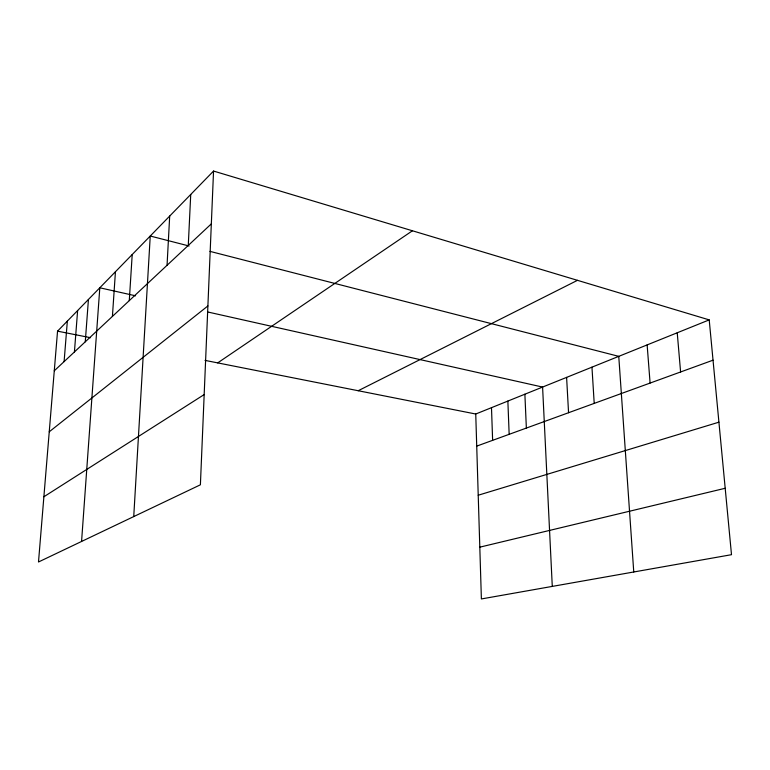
<?xml version="1.0" encoding="UTF-8"?>
<svg xmlns="http://www.w3.org/2000/svg" width="770" height="770" viewBox="0 0 770 770"><rect width="100%" height="100%" fill="white"/><g stroke="black" fill="none" stroke-linecap="round" stroke-linejoin="round"><path stroke-width="1.16" d="M213.55 171.055L200.392 484.802L38.5 561.994L57.548 331.158L213.55 171.055L709.209 319.887L731.5 554.689L481.385 598.944L475.744 414.019L709.209 319.887M188.275 245.438L190.729 194.483M167.052 265.294L169.689 216.072M133.739 516.583L150.246 236.024L189.073 245.996M129.283 300.627L132.209 254.533M112.41 316.422L115.442 271.743M81.572 541.454L99.811 287.788L135.568 295.805M85.268 341.813L88.434 299.463M74.42 351.957L77.626 310.551M64.102 361.611L67.346 321.1M54.275 370.803L211.336 223.858M49.241 431.797L207.89 305.95M217.698 362.891L412.431 230.779M43.88 496.766L204.175 394.577M358.214 390.727L577.471 280.328M476.726 446.119L713.039 360.177M478.218 495.226L718.92 422.181M479.806 547.162L725.196 488.276M57.548 331.158L90.562 337.703M205.022 360.379L475.744 414.019M207.736 311.985L542.59 387.069L552.282 586.394M209.969 251.367L618.762 356.356L633.758 571.975M677.234 332.784L680.603 371.977M647.137 344.912L650.092 383.065M591.957 367.165L594.209 403.393M566.604 377.387L568.558 412.72M524.88 394.202L526.362 428.062M507.863 401.064L509.163 434.319M491.491 407.667L492.627 440.334"/></g></svg>
